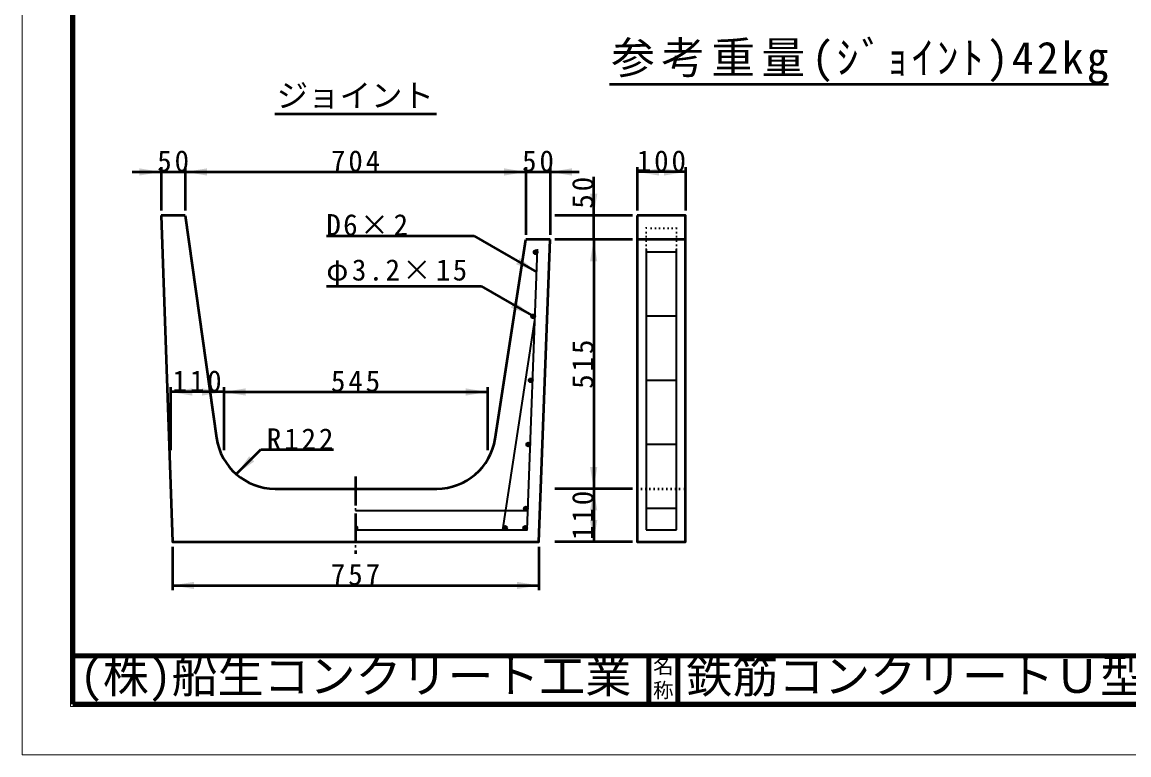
# Model space of a CAD drawing. Units: millimetres, scale not verified. Extents: x -2102 to 2102, y -1485 to 1485.
# Drawn here: x -2102 to 185, y -1485 to 30 of the extents above; entities that cross this region are included whole.
import ezdxf
from ezdxf.enums import TextEntityAlignment as Align

# ---------------------------------------------------------------- set-up
doc = ezdxf.new("R2010")
doc.units = ezdxf.units.MM
doc.header["$LTSCALE"] = 5
doc.linetypes.add('DOTTED', pattern=[1.75, 0.25, -1.5])
doc.linetypes.add('LONG_DASHED_DOTTED', pattern=[15.25, 12, -1.5, 0.25, -1.5])
doc.layers.add('0-0_V-nasSTD', color=7, linetype='Continuous', lineweight=50)
doc.layers.add('0-1_0', color=7, linetype='Continuous', lineweight=50)
doc.styles.add('ＭＳ ゴシック', font='')
doc.styles.get('ＭＳ ゴシック').set_extended_font_data('MS Gothic')

msp = doc.modelspace()

# ---------------------------------------------------------------- linework, layer by layer
at = {"layer": '0-0_V-nasSTD', "lineweight": 100}
for p, q in [((-1997.5, 1380), (-1997.5, -1380)), ((-807.5, -1280), (-807.5, -1380)), ((-747.5, -1280), (-747.5, -1380)), ((-1997.5, -1380), (1997.5, -1380))]:
    msp.add_line(p, q, dxfattribs=at)
at = {"layer": '0-0_V-nasSTD'}
for p, q in [((-1815.395, -269.62), (-1815.395, -359.62)), ((-1765.395, -269.62), (-1765.395, -359.62)), ((-1061.395, -269.62), (-1061.395, -409.62)), ((-1011.395, -269.62), (-1011.395, -409.62)), ((-831.395, -269.62), (-831.395, -359.62)), ((-731.395, -269.62), (-731.395, -359.62)), ((-1875.395, -279.62), (-1815.395, -279.62)), ((-1815.395, -279.62), (-1765.395, -279.62)), ((-1765.395, -279.62), (-1061.395, -279.62)), ((-1061.395, -279.62), (-1011.395, -279.62)), ((-1011.395, -279.62), (-951.395, -279.62)), ((-921.395, -369.62), (-921.395, -289.62)), ((-731.395, -279.62), (-831.395, -279.62)), ((-1765.395, -369.62), (-1815.395, -369.62)), ((-1765.395, -369.62), (-1700.67, -829.619)), ((-841.395, -369.62), (-1001.395, -369.62)), ((-921.395, -419.62), (-921.395, -369.62)), ((-1473.805, -411.536), (-1168.865, -411.536)), ((-1168.865, -411.536), (-1038.961, -486.536)), ((-1124.935, -831.233), (-1061.395, -419.62)), ((-1011.395, -419.62), (-1061.395, -419.62)), ((-841.395, -419.62), (-1001.395, -419.62)), ((-921.395, -419.62), (-921.395, -934.62)), ((-731.395, -419.62), (-831.395, -419.62)), ((-1473.805, -516.12), (-1153.805, -516.12)), ((-1153.805, -516.12), (-1049.882, -576.12)), ((-1795.895, -724.62), (-1795.895, -854.62)), ((-1685.895, -724.62), (-1685.895, -854.62)), ((-1140.895, -724.62), (-1140.895, -854.62)), ((-1685.895, -734.62), (-1795.895, -734.62)), ((-1685.895, -734.62), (-1140.895, -734.62)), ((-1659.891, -904.701), (-1608.98, -853.789)), ((-1608.98, -853.789), (-1458.98, -853.789)), ((-1579.86, -934.62), (-1245.507, -934.62)), ((-841.395, -934.62), (-1001.395, -934.62)), ((-921.395, -934.62), (-921.395, -1044.62)), ((-841.395, -1044.62), (-1001.395, -1044.62)), ((-1792.06, -1054.62), (-1792.06, -1144.62)), ((-1035.06, -1054.62), (-1035.06, -1144.62)), ((-1792.06, -1134.62), (-1035.06, -1134.62))]:
    msp.add_line(p, q, dxfattribs=at)
at = {"layer": '0-0_V-nasSTD', "linetype": 'DOTTED', "lineweight": 35}
for p, q in [((-812.645, -439.62), (-812.645, -389.62)), ((-750.145, -395.62), (-812.645, -395.62)), ((-750.145, -439.62), (-750.145, -389.62))]:
    msp.add_line(p, q, dxfattribs=at)
at = {"layer": '0-0_V-nasSTD', "lineweight": 35}
for p, q in [((-812.645, -439.62), (-812.645, -1019.62)), ((-750.145, -445.62), (-812.645, -445.62)), ((-750.145, -1019.62), (-750.145, -439.62)), ((-1109.132, -1019.62), (-1042.708, -585.869)), ((-750.145, -578.12), (-812.645, -578.12)), ((-750.145, -710.62), (-812.645, -710.62)), ((-750.145, -843.12), (-812.645, -843.12)), ((-1413.395, -979.62), (-1057.617, -979.62)), ((-750.145, -975.62), (-812.645, -975.62)), ((-812.645, -1019.62), (-750.145, -1019.62))]:
    msp.add_line(p, q, dxfattribs=at)
at = {"layer": '0-0_V-nasSTD', "linetype": 'LONG_DASHED_DOTTED'}
msp.add_line((-1413.395, -909.62), (-1413.395, -1069.62), dxfattribs=at)
at = {"layer": '0-0_V-nasSTD', "linetype": 'DOTTED'}
msp.add_line((-831.395, -934.62), (-731.395, -934.62), dxfattribs=at)
at = {"layer": '0-0_V-nasSTD', "lineweight": 18}
for points in [[(-2102.5, -1485), (-2102.5, 1485), (2102.5, 1485), (2102.5, -1485)], [(-2002.5, -1385), (-2002.5, 1385), (2002.5, 1385), (2002.5, -1385)]]:
    msp.add_lwpolyline(points, close=True, dxfattribs=at)
at = {"layer": '0-0_V-nasSTD'}
msp.add_lwpolyline([(-1815.395, -369.62), (-1792.06, -1044.62), (-1035.06, -1044.62), (-1011.395, -419.62)], dxfattribs=at)
msp.add_lwpolyline([(-831.395, -369.62), (-831.395, -1044.62), (-731.395, -1044.62), (-731.395, -369.62)], close=True, dxfattribs=at)
at = {"layer": '0-0_V-nasSTD', "lineweight": 35}
msp.add_lwpolyline([(-1413.395, -1019.62), (-1059.132, -1019.62), (-1037.186, -439.62)], dxfattribs=at)
for centre in [(-1041.4, -445.62), (-1046.417, -578.12), (-1051.434, -710.62), (-1056.451, -843.12), (-1061.468, -975.62), (-1104.472, -1015.62), (-1062.983, -1015.62)]:
    msp.add_circle(centre, 4, dxfattribs=at)
at = {"layer": '0-0_V-nasSTD'}
for centre, start, end in [((-1579.86, -812.62), 188.00939, 270), ((-1245.507, -812.62), 270, 351.22458)]:
    msp.add_arc(centre, 122, start, end, dxfattribs=at)
at = {"layer": '0-0_V-nasSTD', "lineweight": 35}
msp.add_arc((-1413.395, -1015.62), 4, 270, 90, dxfattribs=at)
at = {"layer": '0-0_V-nasSTD'}
for points in [[(-1860.395, -287.12), (-1860.395, -272.12), (-1815.395, -279.62)], [(-1765.395, -279.62), (-1720.395, -287.12), (-1720.395, -272.12)], [(-1106.395, -287.12), (-1106.395, -272.12), (-1061.395, -279.62)], [(-1011.395, -279.62), (-966.395, -287.12), (-966.395, -272.12)], [(-831.395, -279.62), (-786.395, -287.12), (-786.395, -272.12)], [(-776.395, -287.12), (-776.395, -272.12), (-731.395, -279.62)], [(-928.895, -324.62), (-921.395, -369.62), (-913.895, -324.62)], [(-928.895, -464.62), (-921.395, -419.62), (-913.895, -464.62)], [(-1045.391, -445.895), (-1044.349, -442.917), (-1038.193, -448.01)], [(-1045.391, -445.895), (-1043.95, -448.702), (-1038.193, -448.01)], [(-1044.349, -442.917), (-1041.473, -441.621), (-1038.193, -448.01)], [(-1043.95, -448.702), (-1040.923, -449.591), (-1038.193, -448.01)], [(-1041.473, -441.621), (-1038.552, -442.812), (-1038.193, -448.01)], [(-1038.552, -442.812), (-1038.193, -448.01), (-1037.403, -445.75)], [(-1081.682, -470.531), (-1074.182, -457.541), (-1038.961, -486.536)], [(-1092.603, -560.115), (-1085.103, -547.125), (-1049.882, -576.12)], [(-1050.337, -577.324), (-1047.673, -574.322), (-1046.413, -574.12)], [(-1050.337, -577.324), (-1046.413, -574.12), (-1045.153, -574.325)], [(-1050.337, -577.324), (-1048.805, -574.911), (-1047.673, -574.322)], [(-1050.337, -577.324), (-1045.153, -574.325), (-1044.022, -574.916)], [(-1050.337, -577.324), (-1049.501, -575.572), (-1048.805, -574.911)], [(-1050.337, -577.324), (-1044.022, -574.916), (-1043.135, -575.834)], [(-1050.337, -577.324), (-1043.135, -575.834), (-1042.582, -576.984)], [(-1050.337, -577.324), (-1042.582, -576.984), (-1042.42, -578.25)], [(-1050.337, -577.324), (-1050.25, -579.263), (-1049.26, -580.934)], [(-1050.337, -577.324), (-1049.26, -580.934), (-1047.601, -581.941)], [(-1050.337, -577.324), (-1047.601, -581.941), (-1045.662, -582.048)], [(-1050.337, -577.324), (-1045.662, -582.048), (-1043.901, -581.229)], [(-1050.337, -577.324), (-1043.901, -581.229), (-1042.733, -579.678)], [(-1050.337, -577.324), (-1042.733, -579.678), (-1042.42, -578.25)], [(-1055.425, -710.895), (-1054.383, -707.917), (-1048.227, -713.01)], [(-1054.383, -707.917), (-1051.507, -706.621), (-1048.227, -713.01)], [(-1051.507, -706.621), (-1048.586, -707.812), (-1048.227, -713.01)], [(-1048.586, -707.812), (-1048.227, -713.01), (-1047.437, -710.75)], [(-1795.895, -734.62), (-1750.895, -742.12), (-1750.895, -727.12)], [(-1730.895, -742.12), (-1730.895, -727.12), (-1685.895, -734.62)], [(-1685.895, -734.62), (-1640.895, -742.12), (-1640.895, -727.12)], [(-1185.895, -742.12), (-1185.895, -727.12), (-1140.895, -734.62)], [(-1055.425, -710.895), (-1053.984, -713.702), (-1048.227, -713.01)], [(-1053.984, -713.702), (-1050.957, -714.591), (-1048.227, -713.01)], [(-1060.442, -843.395), (-1059.4, -840.417), (-1053.244, -845.51)], [(-1060.442, -843.395), (-1059.001, -846.202), (-1053.244, -845.51)], [(-1059.4, -840.417), (-1056.524, -839.121), (-1053.244, -845.51)], [(-1059.001, -846.202), (-1055.974, -847.091), (-1053.244, -845.51)], [(-1056.524, -839.121), (-1053.603, -840.312), (-1053.244, -845.51)], [(-1053.603, -840.312), (-1053.244, -845.51), (-1052.454, -843.25)], [(-1659.891, -904.701), (-1633.375, -867.578), (-1622.768, -878.185)], [(-928.895, -889.62), (-921.395, -934.62), (-913.895, -889.62)], [(-928.895, -979.62), (-921.395, -934.62), (-913.895, -979.62)], [(-1065.443, -975.17), (-1064.462, -972.967), (-1058.122, -973.429)], [(-1065.443, -975.17), (-1064.98, -977.536), (-1058.122, -973.429)], [(-1064.98, -977.536), (-1063.241, -979.206), (-1058.122, -973.429)], [(-1064.462, -972.967), (-1062.394, -971.729), (-1058.122, -973.429)], [(-1063.241, -979.206), (-1061.468, -979.62), (-1058.122, -973.429)], [(-1062.394, -971.729), (-1059.989, -971.904), (-1058.122, -973.429)], [(-1061.468, -979.62), (-1060.68, -979.541), (-1058.122, -973.429)], [(-1060.68, -979.541), (-1059.922, -979.309), (-1058.122, -973.429)], [(-1059.922, -979.309), (-1059.225, -978.932), (-1058.122, -973.429)], [(-1059.225, -978.932), (-1058.616, -978.424), (-1058.122, -973.429)], [(-1058.616, -978.424), (-1058.122, -973.429), (-1058.119, -977.806)], [(-1058.122, -973.429), (-1058.119, -977.806), (-1057.753, -977.103)], [(-1058.122, -973.429), (-1057.753, -977.103), (-1057.534, -976.341)], [(-1058.122, -973.429), (-1057.534, -976.341), (-1057.47, -975.75)], [(-928.895, -999.62), (-921.395, -1044.62), (-913.895, -999.62)], [(-1413.395, -1019.62), (-1413.395, -1011.62), (-1411.818, -1019.296)], [(-1413.395, -1011.62), (-1412.198, -1011.803), (-1410.79, -1012.585)], [(-1413.395, -1011.62), (-1411.818, -1019.296), (-1410.496, -1018.376)], [(-1413.395, -1011.62), (-1410.79, -1012.585), (-1409.804, -1013.858)], [(-1413.395, -1011.62), (-1410.496, -1018.376), (-1409.644, -1017.009)], [(-1413.395, -1011.62), (-1409.804, -1013.858), (-1409.4, -1015.417)], [(-1413.395, -1011.62), (-1409.644, -1017.009), (-1409.4, -1015.417)], [(-1108.463, -1015.893), (-1108.425, -1015.005), (-1102.253, -1018.948)], [(-1108.463, -1015.893), (-1108.304, -1016.767), (-1102.253, -1018.948)], [(-1108.425, -1015.005), (-1107.784, -1013.376), (-1102.253, -1018.948)], [(-1108.304, -1016.767), (-1107.957, -1017.585), (-1102.253, -1018.948)], [(-1107.957, -1017.585), (-1107.437, -1018.305), (-1102.253, -1018.948)], [(-1107.784, -1013.376), (-1105.983, -1011.916), (-1102.253, -1018.948)], [(-1107.437, -1018.305), (-1106.771, -1018.894), (-1102.253, -1018.948)], [(-1106.771, -1018.894), (-1105.992, -1019.32), (-1102.253, -1018.948)], [(-1105.992, -1019.32), (-1105.137, -1019.564), (-1102.253, -1018.948)], [(-1105.983, -1011.916), (-1103.674, -1011.7), (-1102.253, -1018.948)], [(-1105.137, -1019.564), (-1104.472, -1019.62), (-1102.253, -1018.948)], [(-1103.674, -1011.7), (-1102.253, -1018.948), (-1101.634, -1012.802)], [(-1102.253, -1018.948), (-1101.634, -1012.802), (-1100.547, -1014.85)], [(-1102.253, -1018.948), (-1100.78, -1017.158), (-1100.547, -1014.85)], [(-1066.957, -1015.162), (-1065.97, -1012.959), (-1059.626, -1013.444)], [(-1066.957, -1015.162), (-1066.497, -1017.531), (-1059.626, -1013.444)], [(-1066.497, -1017.531), (-1064.758, -1019.205), (-1059.626, -1013.444)], [(-1065.97, -1012.959), (-1063.896, -1011.725), (-1059.626, -1013.444)], [(-1064.758, -1019.205), (-1062.983, -1019.62), (-1059.626, -1013.444)], [(-1063.896, -1011.725), (-1061.489, -1011.909), (-1059.626, -1013.444)], [(-1062.983, -1019.62), (-1062.197, -1019.542), (-1059.626, -1013.444)], [(-1062.197, -1019.542), (-1061.442, -1019.311), (-1059.626, -1013.444)], [(-1061.442, -1019.311), (-1060.746, -1018.936), (-1059.626, -1013.444)], [(-1060.746, -1018.936), (-1060.138, -1018.432), (-1059.626, -1013.444)], [(-1060.138, -1018.432), (-1059.641, -1017.818), (-1059.626, -1013.444)], [(-1059.641, -1017.818), (-1059.626, -1013.444), (-1059.274, -1017.119)], [(-1059.626, -1013.444), (-1059.274, -1017.119), (-1059.052, -1016.36)], [(-1059.626, -1013.444), (-1059.052, -1016.36), (-1058.986, -1015.771)], [(-1792.06, -1134.62), (-1747.06, -1142.12), (-1747.06, -1127.12)], [(-1080.06, -1142.12), (-1080.06, -1127.12), (-1035.06, -1134.62)]]:
    msp.add_solid(points, dxfattribs=at)
at = {"layer": '0-1_0'}
for p, q in [((-888.959, -98.02), (142.541, -98.02)), ((-1580.523, -159.62), (-1246.267, -159.62))]:
    msp.add_line(p, q, dxfattribs=at)
at = {"layer": '0-1_0', "lineweight": 100}
msp.add_line((-1997.5, -1280), (1997.5, -1280), dxfattribs=at)

# ---------------------------------------------------------------- texts
at = {"layer": '0-0_V-nasSTD', "style": 'ＭＳ ゴシック'}
for s, height, p in [('ジョイント', 47.65, (-1576.527, -159.62)), ('(株)船生コンクリート工業', 69.65, (-1983.294, -1377.45)), ('鉄筋コンクリートＵ型水路コーナー', 69.65, (-730, -1377.53)), ('名', 30.79, (-798.518, -1326.001)), ('称', 30.79, (-798.524, -1375.99))]:
    msp.add_text(s, height=height, dxfattribs=at).set_placement(p, align=Align.BOTTOM_LEFT)
at = {"layer": '0-0_V-nasSTD', "attachment_point": 7, "style": 'ＭＳ ゴシック'}
for s, insert, char_height in [('\\T1.15;参考重量(ｼﾞｮｲﾝﾄ)42kg', (-884.959, -98.02), 65.98), ('\\T1.2;50', (-1823.386, -279.62), 43.99), ('\\T1.2;704', (-1464.382, -279.62), 43.99), ('\\T1.2;50', (-1069.386, -279.62), 43.99), ('\\T1.2;100', (-832.382, -279.62), 43.99), ('\\T1.16;D6×2', (-1473.805, -411.536), 43.99), ('\\T1.16;φ3.2×15', (-1473.805, -516.12), 43.99), ('\\T1.2;110', (-1791.882, -734.62), 43.99), ('\\T1.2;545', (-1464.382, -734.62), 43.99), ('\\T1.2;R122', (-1596.98, -853.789), 43.99), ('\\T1.2;757', (-1464.547, -1134.62), 43.99)]:
    msp.add_mtext(s, dxfattribs=dict(at, insert=insert, char_height=char_height))
at = {"layer": '0-0_V-nasSTD', "char_height": 43.99, "attachment_point": 7, "rotation": 90, "style": 'ＭＳ ゴシック'}
for s, insert in [('\\T1.2;50', (-921.395, -355.62)), ('\\T1.2;515', (-921.395, -728.107)), ('\\T1.2;110', (-921.395, -1040.607))]:
    msp.add_mtext(s, dxfattribs=dict(at, insert=insert))

doc.saveas('drawing.dxf')
